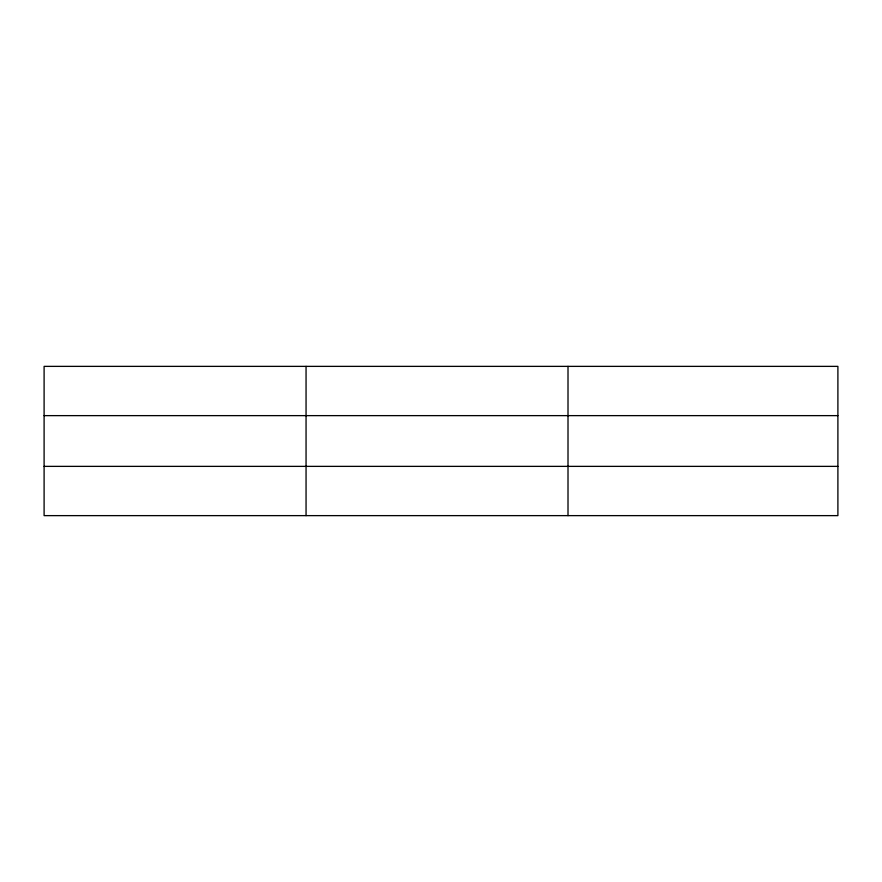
<?xml version="1.0" encoding="UTF-8"?>
<svg xmlns="http://www.w3.org/2000/svg" width="882" height="882" viewBox="0 0 882 882"><rect width="100%" height="100%" fill="white"/><g stroke="black" fill="none" stroke-linecap="round" stroke-linejoin="round"><path stroke-width="1.32" d="M306.054 515.628L306.054 366.372M568.008 515.628L568.008 366.372M837.9 466.369L837.9 515.628L44.1 515.628L44.1 366.372L837.9 366.372L837.9 466.369L44.1 466.369M44.1 415.631L837.9 415.631"/></g></svg>
